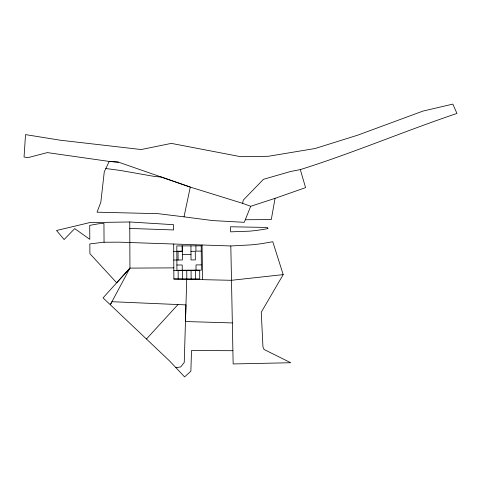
<?xml version="1.0" encoding="UTF-8"?>
<svg xmlns="http://www.w3.org/2000/svg" width="481" height="481" viewBox="0 0 481 481"><rect width="100%" height="100%" fill="white"/><g stroke="black" fill="none" stroke-linecap="round" stroke-linejoin="round"><path stroke-width="0.72" d="M186.736 279.299L185.462 321.524L232.287 322.931M275.048 198.34L250.697 206.289L242.622 203.343L243.26 200.132L263.456 179.305L290.482 171.519L300.324 169.595L305.573 187.638L275.048 198.34L271.29 219.576L245.286 219.751M118.47 162.157L109.223 161.418L104.275 171.789L100.824 202.224L97.048 212.193L158.231 213.678L184.007 216.841L190.29 187.097L118.464 162.145L109.223 161.424L47.318 152.597L27.712 157.72L24.05 156.992L25.529 134.608L60.215 140.205L141.216 149.537L171.32 143.386L240.614 156.68L268.374 156.283L315.025 148.527L357.533 135.227L422.871 111.117L452.843 104.1L456.95 113.432C404.371 131.145 353.258 152.94 300.324 169.595M250.697 206.289L244.258 222.324L212.806 220.587L184.007 216.841M173.815 267.875L129.948 268.115L110.311 304.744L111.947 301.707L185.967 304.894L184.241 362.482L180.718 366.931L175.926 367.688L169.565 360.948L103.054 297.877L129.948 268.115L129.744 221.969L89.719 222.601L56.524 230.501L64.111 239.526L74.717 228.607L89.803 239.352L89.719 225.367L98.755 223.749L103.944 223.455L104.052 242.25M283.195 274.615L261.261 312.217L262.957 346.915L264.051 349.465L290.716 362.734L233.153 363.949L230.814 245.965L250.709 244.907A198.623 198.623 0 0 0 262.836 243.47L272.775 241.727L283.195 274.615L231.385 280.303L173.875 279.004L173.689 244.029M129.948 268.115L116.679 282.798L89.911 253.685L89.839 243.921L103.379 242.25L119.21 242.165L230.814 245.965M146.489 338.961L177.988 304.551M176.828 251.22L182.143 251.19L182.113 245.917M201.25 251.088L195.935 251.118L195.911 245.839M173.725 251.413L182.347 251.371M190.969 251.322L195.28 251.298L195.328 259.92L191.017 259.944L190.939 245.869M182.365 254.539L190.987 254.491M173.773 260.035L182.395 259.993L182.317 245.917M176.906 265.019L182.215 264.989L182.245 270.262M201.323 264.887L196.014 264.911L196.038 270.19M173.827 270.382L199.693 270.244L199.741 278.866L173.875 279.004M232.87 350.703L191.498 350.529L190.879 371.194L184.584 376.9L175.926 367.688M129.774 228.439L173.611 229.942L173.581 224.699L129.744 221.969M105.826 168.53L120.208 170.424L154.215 176.407L161.424 177.08L190.29 187.097L242.622 203.343M202.068 244.979L202.615 279.653M195.382 270.268L195.43 278.89M191.071 270.292L191.119 278.914M186.76 270.316L186.808 278.938M182.449 270.34L182.497 278.962M178.036 251.389L178.084 260.017M178.138 270.358L178.186 278.986M267.887 228.619L263.047 229.473A186.225 186.225 0 0 1 249.507 231.163L230.579 231.848L230.495 226.773L267.394 227.447L267.887 228.619M201.22 245.815L176.804 245.941L176.93 270.292L201.353 270.16L201.22 245.815"/></g></svg>
